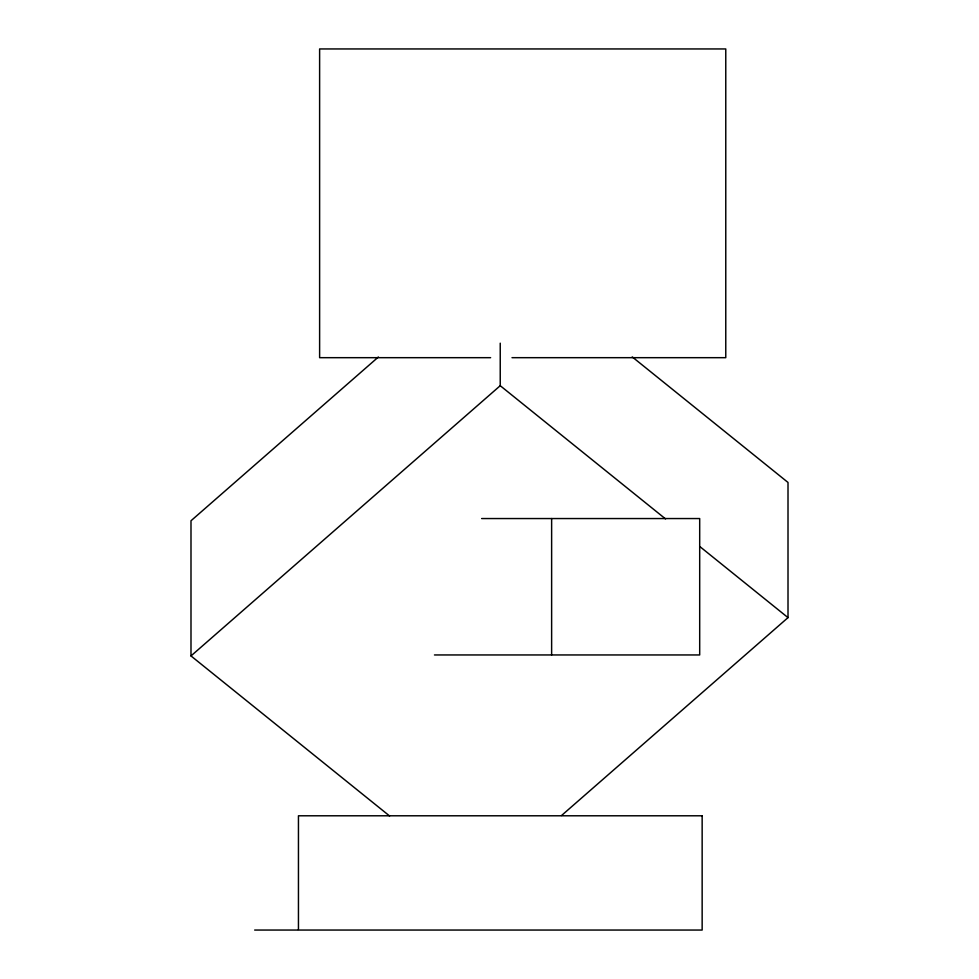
<?xml version="1.0" encoding="UTF-8"?>
<svg xmlns="http://www.w3.org/2000/svg" width="979" height="979" viewBox="0 0 979 979"><rect width="100%" height="100%" fill="white"/><g stroke="black" fill="none" stroke-linecap="round" stroke-linejoin="round"><path stroke-width="1.47" d="M378.371 357.017L190.991 520.767L190.991 655.93L389.581 815.972M190.991 655.93L500.232 385.702L500.232 343.176M561.542 815.519L788.009 617.627L788.009 482.451L632.226 356.907M490.626 357.678L319.619 357.678L319.619 48.95L725.769 48.95L725.769 357.678L512.005 357.678M481.631 518.552L699.691 518.552L699.691 654.951L434.456 654.951M254.662 930.05L297.567 930.05M500.232 385.702L665.524 518.907M700.009 546.698L788.009 617.627M551.63 518.552L551.63 654.951M702.151 815.788L298.448 815.788L298.448 930.05L702.151 930.05L702.151 815.788"/></g></svg>
